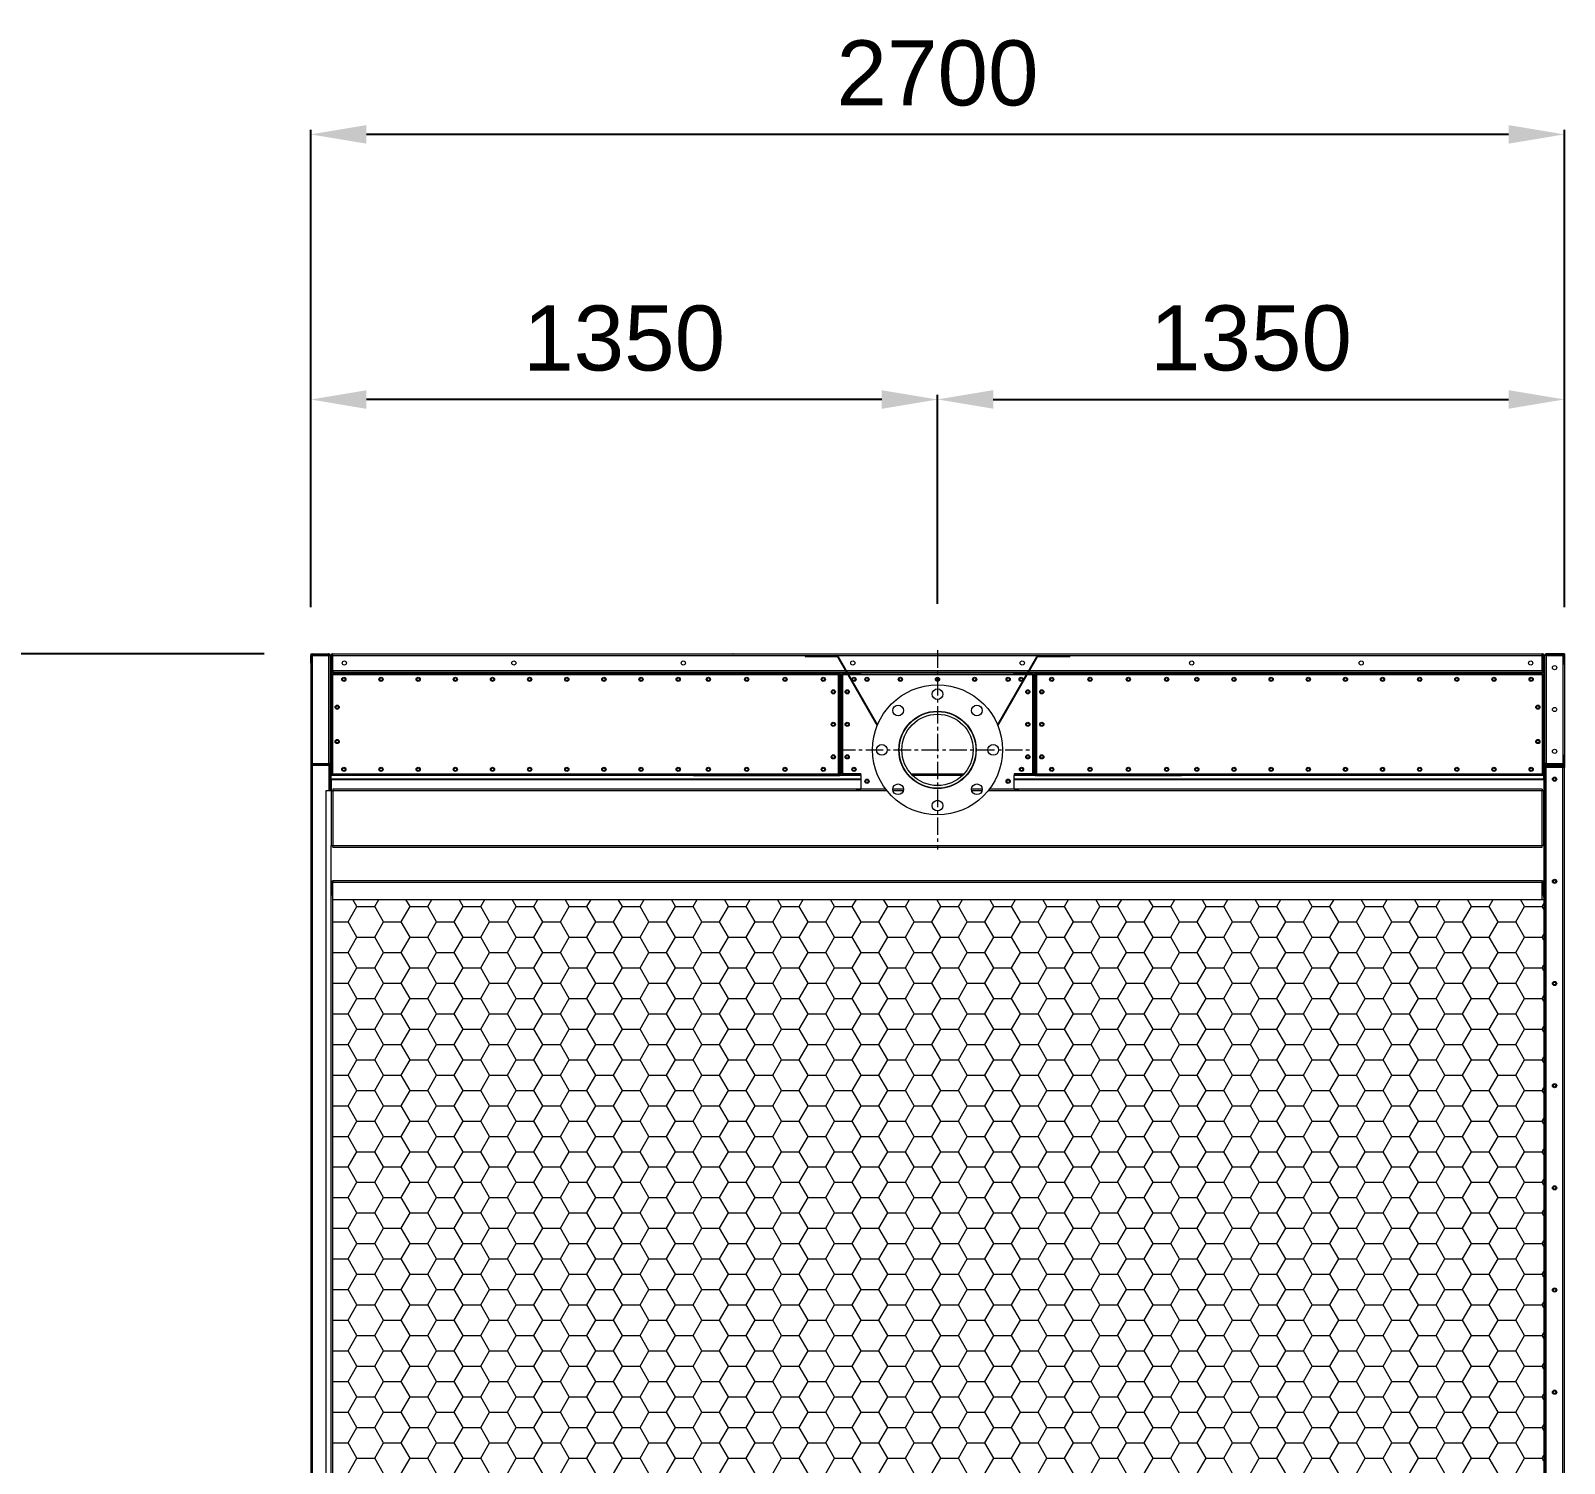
# Model space of a CAD drawing. Header units: millimetres. Extents: x 2142 to 31549, y 1327 to 22122.
# Drawn here: x 4983 to 8286, y 10167 to 13251 of the extents above; entities that cross this region are included whole.
import ezdxf

# ---------------------------------------------------------------- set-up
doc = ezdxf.new("R2010")
doc.units = ezdxf.units.MM
doc.linetypes.add('CENTER', pattern=[2, 1.25, -0.25, 0.25, -0.25])
doc.layers.add('center', color=1, linetype='CENTER')
doc.layers.add('냉각탑_기초', color=23, linetype='Continuous')
doc.styles.get("Standard").update_dxf_attribs({"font": 'arial.ttf'})
doc.dimstyles.new('1.40', dxfattribs={"dimscale": 20, "dimtxt": 1.5, "dimasz": 1, "dimexe": 0.5, "dimexo": 0.5, "dimgap": 0.5, "dimtad": 1, "dimdec": 0, "dimzin": 0, "dimdsep": 46, "dimtxsty": 'Standard', "dimcen": 0, "dimclrd": 2, "dimclre": 2, "dimclrt": 3, "dimadec": 0, "dimazin": 0, "dimtfac": 1, "dimtdec": 0, "dimtmove": 0, "dimatfit": 0, "dimfxl": 1, "dimtolj": 1, "dimtzin": 0, "dimlwd": -1, "dimlwe": -1, "dimarcsym": 0})

# ---------------------------------------------------------------- blocks, each defined once
blk = doc.blocks.new('*D26')
at = {"color": 2, "transparency": 16777216}
for p, q in [((5586.3, 12009.8), (5586.3, 12467.2)), ((6816.3, 12457.2), (5706.3, 12457.2)), ((6936.3, 12017.3), (6936.3, 12467.2))]:
    blk.add_line(p, q, dxfattribs=at)
for points in [[(5706.3, 12477.2), (5706.3, 12437.2), (5586.3, 12457.2)], [(6816.3, 12477.2), (6816.3, 12437.2), (6936.3, 12457.2)]]:
    blk.add_solid(points, dxfattribs=at)
at = {"layer": 'Defpoints', "color": 0, "transparency": 16777216}
for p in [(5586.3, 12457.2), (5586.3, 11909.8), (6936.3, 11917.3)]:
    blk.add_point(p, dxfattribs=at)
at = {"color": 3, "lineweight": 5, "transparency": 16777216, "insert": (6261.3, 12588.7), "char_height": 140, "attachment_point": 5}
blk.add_mtext('\\A1;1350', dxfattribs=at)
blk = doc.blocks.new('*D27')
at = {"color": 2, "transparency": 16777216}
for p, q in [((6936.3, 12017.3), (6936.3, 12467.4)), ((7056.3, 12457.4), (8166.3, 12457.4)), ((8286.3, 12009.8), (8286.3, 12467.4))]:
    blk.add_line(p, q, dxfattribs=at)
for points in [[(7056.3, 12477.4), (7056.3, 12437.4), (6936.3, 12457.4)], [(8166.3, 12477.4), (8166.3, 12437.4), (8286.3, 12457.4)]]:
    blk.add_solid(points, dxfattribs=at)
at = {"layer": 'Defpoints', "color": 0, "transparency": 16777216}
for p in [(8286.3, 12457.4), (6936.3, 11917.3), (8286.3, 11909.8)]:
    blk.add_point(p, dxfattribs=at)
at = {"color": 3, "lineweight": 5, "transparency": 16777216, "insert": (7611.3, 12588.9), "char_height": 140, "attachment_point": 5}
blk.add_mtext('\\A1;1350', dxfattribs=at)
blk = doc.blocks.new('*D28')
at = {"color": 2, "transparency": 16777216}
for p, q in [((5586.3, 12009.8), (5586.3, 13038.1)), ((8166.3, 13028.1), (5706.3, 13028.1)), ((8286.3, 12009.8), (8286.3, 13038.1))]:
    blk.add_line(p, q, dxfattribs=at)
for points in [[(5706.3, 13048.1), (5706.3, 13008.1), (5586.3, 13028.1)], [(8166.3, 13048.1), (8166.3, 13008.1), (8286.3, 13028.1)]]:
    blk.add_solid(points, dxfattribs=at)
at = {"layer": 'Defpoints', "color": 0, "transparency": 16777216}
for p in [(5586.3, 13028.1), (5586.3, 11909.8), (8286.3, 11909.8)]:
    blk.add_point(p, dxfattribs=at)
at = {"color": 3, "lineweight": 5, "transparency": 16777216, "insert": (6936.3, 13159.5), "char_height": 140, "attachment_point": 5}
blk.add_mtext('\\A1;2700', dxfattribs=at)
blk = doc.blocks.new('*D21')
at = {"layer": 'Defpoints', "color": 0, "ltscale": 30, "transparency": 16777216}
for p in [(5586.3, 11909.8), (4900, 8909.8), (5586.3, 8909.8)]:
    blk.add_point(p, dxfattribs=at)
at = {"layer": '냉각탑_기초', "color": 2, "ltscale": 30, "transparency": 16777216}
for p, q in [((5486.3, 11909.8), (4890, 11909.8)), ((4900, 11789.8), (4900, 9029.8)), ((5486.3, 8909.8), (4890, 8909.8))]:
    blk.add_line(p, q, dxfattribs=at)
for points in [[(4880, 11789.8), (4920, 11789.8), (4900, 11909.8)], [(4880, 9029.8), (4920, 9029.8), (4900, 8909.8)]]:
    blk.add_solid(points, dxfattribs=at)
at = {"layer": '냉각탑_기초', "color": 3, "lineweight": 20, "ltscale": 30, "transparency": 16777216, "insert": (4768.5, 10409.8), "char_height": 140, "attachment_point": 5, "rotation": 90}
blk.add_mtext('\\A1;3000', dxfattribs=at)
blk = doc.blocks.new('3')
at = {"lineweight": 20}
h = blk.add_hatch(dxfattribs=at)
h.set_pattern_fill('HONEY', scale=12)
h.set_pattern_definition([(0, (-321955.005, -80131.11), (57.15, 32.9955677), [38.1, -76.2]), (120, (-321955.005, -80131.11), (-57.15, 32.995568), [38.1, -76.2]), (60, (-321955.005, -80131.11), (1e-07, 65.9911357), [-76.2, 38.1])])
h.paths.add_polyline_path([(5633.8, 11380.8), (5633.8, 9472), (8242.3, 9472), (8242.3, 11380.8)])
at = {"color": 7, "lineweight": 20, "ltscale": 0.001944}
for p, q in [((5586.3, 11909.8), (5589.8, 11909.8)), ((5624.8, 11906.3), (5628.3, 11906.3)), ((8247.8, 11906.3), (8244.3, 11906.3)), ((8286.3, 11909.8), (8282.8, 11909.8)), ((5586.3, 11887.8), (5589.8, 11887.8)), ((5633.8, 11867.8), (5630.3, 11867.8)), ((5630.3, 11867.8), (5630.3, 11864.3)), ((5633.8, 11864.3), (5630.3, 11864.3)), ((8242.3, 11867.8), (8238.8, 11867.8)), ((8242.3, 11864.3), (8238.8, 11864.3)), ((8242.3, 11867.8), (8242.3, 11864.3)), ((8282.8, 11887.8), (8286.3, 11887.8)), ((5586.3, 11691.8), (5589.8, 11691.8)), ((5624.8, 11673.3), (5628.3, 11673.3)), ((8247.8, 11673.3), (8244.3, 11673.3)), ((8282.8, 11691.8), (8286.3, 11691.8)), ((5630.3, 11651.3), (5630.3, 11647.8)), ((5633.8, 11647.8), (5630.3, 11647.8)), ((8242.3, 11647.8), (8238.8, 11647.8)), ((8242.3, 11651.3), (8242.3, 11647.8)), ((5630.3, 11614.7), (5633.8, 11614.7)), ((5633.8, 11618.2), (5633.8, 11614.7)), ((8238.8, 11618.2), (8238.8, 11614.7)), ((8242.3, 11614.7), (8238.8, 11614.7)), ((5630.3, 11496.7), (5633.8, 11496.7)), ((5633.8, 11493.2), (5633.8, 11496.7)), ((8242.3, 11496.7), (8238.8, 11496.7)), ((8238.8, 11493.2), (8238.8, 11496.7))]:
    blk.add_line(p, q, dxfattribs=at)
at = {"color": 7, "lineweight": 20, "ltscale": 0.000888889}
for p, q in [((5586.3, 11909.8), (5586.3, 11908.2)), ((8286.3, 11909.8), (8286.3, 11908.2)), ((8245.9, 11664.7), (8244.3, 11664.7)), ((8283.2, 11667.8), (8283.2, 11666.2))]:
    blk.add_line(p, q, dxfattribs=at)
at = {"color": 7, "lineweight": 20, "ltscale": 0.000833333}
for p, q in [((5586.3, 11908.2), (5586.3, 11906.7)), ((5626.3, 11906.3), (5624.8, 11906.3)), ((8246.3, 11906.3), (8247.8, 11906.3)), ((8286.3, 11908.2), (8286.3, 11906.7)), ((5589.8, 11887.8), (5588.3, 11887.8)), ((5633.8, 11864.3), (5632.3, 11864.3)), ((5633.8, 11864.3), (5633.8, 11865.8)), ((6722.3, 11867.8), (6723.8, 11867.8)), ((6731.3, 11864.3), (6729.8, 11864.3)), ((6731.3, 11864.3), (6731.3, 11865.8)), ((6771.3, 11864.3), (6771.3, 11865.8)), ((7101.3, 11864.3), (7101.3, 11865.8)), ((7141.3, 11864.3), (7141.3, 11865.8)), ((7141.3, 11864.3), (7142.8, 11864.3)), ((7150.3, 11867.8), (7148.8, 11867.8)), ((8238.8, 11864.3), (8238.8, 11865.8)), ((8238.8, 11864.3), (8240.3, 11864.3)), ((8284.3, 11887.8), (8282.8, 11887.8)), ((5633.8, 11651.3), (5632.3, 11651.3)), ((5633.8, 11651.3), (5633.8, 11649.8)), ((6722.3, 11647.8), (6723.8, 11647.8)), ((6731.3, 11651.3), (6729.8, 11651.3)), ((6731.3, 11651.3), (6731.3, 11649.8)), ((6771.3, 11651.3), (6771.3, 11649.8)), ((7101.3, 11651.3), (7101.3, 11649.8)), ((7141.3, 11651.3), (7142.8, 11651.3)), ((7141.3, 11651.3), (7141.3, 11649.8)), ((7150.3, 11647.8), (7148.8, 11647.8)), ((8238.8, 11651.3), (8238.8, 11649.8)), ((8238.8, 11651.3), (8240.3, 11651.3))]:
    blk.add_line(p, q, dxfattribs=at)
at = {"color": 7, "lineweight": 20, "ltscale": 0.000311451}
for p, q in [((5586.3, 11908.2), (5586.8, 11908.2)), ((5586.3, 11908.2), (5586.8, 11908.2)), ((8286.3, 11908.2), (8285.7, 11908.2)), ((8286.3, 11908.2), (8285.7, 11908.2))]:
    blk.add_line(p, q, dxfattribs=at)
at = {"color": 7, "lineweight": 20, "ltscale": 0.000194643}
for p, q in [((5586.3, 11906.7), (5586.3, 11906.4)), ((8244.3, 11906.7), (8244.3, 11906.4))]:
    blk.add_line(p, q, dxfattribs=at)
at = {"color": 7, "lineweight": 20, "ltscale": 1.274e-05}
for p, q in [((5586.3, 11906.7), (5586.3, 11906.7)), ((8247.4, 11909.8), (8247.4, 11909.8))]:
    blk.add_line(p, q, dxfattribs=at)
at = {"color": 7, "lineweight": 20, "ltscale": 0.009167}
for p, q in [((5586.3, 11889.8), (5586.3, 11906.3)), ((5588.3, 11889.8), (5588.3, 11906.3)), ((8284.3, 11906.3), (8284.3, 11889.8)), ((8286.3, 11906.3), (8286.3, 11889.8)), ((5586.3, 11689.8), (5586.3, 11673.3)), ((5588.3, 11689.8), (5588.3, 11673.3)), ((8284.3, 11689.8), (8284.3, 11673.3)), ((8286.3, 11689.8), (8286.3, 11673.3))]:
    blk.add_line(p, q, dxfattribs=at)
at = {"color": 7, "lineweight": 20, "ltscale": 0.000580935}
for p, q in [((5588.3, 11906.7), (5589.4, 11906.7)), ((5625.2, 11907.8), (5625.2, 11906.7)), ((5626.2, 11906.7), (5625.2, 11906.7)), ((8246.3, 11906.7), (8247.4, 11906.7)), ((8247.4, 11907.8), (8247.4, 11906.7)), ((8284.2, 11906.7), (8283.2, 11906.7))]:
    blk.add_line(p, q, dxfattribs=at)
at = {"color": 7, "lineweight": 20, "ltscale": 0.010501}
for p, q in [((5589.4, 11906.7), (5589.4, 11887.8)), ((8283.2, 11906.7), (8283.2, 11887.8))]:
    blk.add_line(p, q, dxfattribs=at)
at = {"color": 7, "lineweight": 20, "ltscale": 0.019444}
for p, q in [((5589.8, 11909.8), (5624.8, 11909.8)), ((5624.8, 11907.8), (5589.8, 11907.8)), ((5624.8, 11906.3), (5589.8, 11906.3)), ((5589.8, 11906.3), (5624.8, 11906.3)), ((8282.8, 11909.8), (8247.8, 11909.8)), ((8247.8, 11907.8), (8282.8, 11907.8)), ((8247.8, 11906.3), (8282.8, 11906.3)), ((8282.8, 11906.3), (8247.8, 11906.3)), ((5589.8, 11673.3), (5624.8, 11673.3)), ((5589.8, 11671.8), (5624.8, 11671.8)), ((5589.8, 11669.8), (5624.8, 11669.8)), ((8247.8, 11673.3), (8282.8, 11673.3)), ((8247.8, 11671.8), (8282.8, 11671.8)), ((8282.8, 11669.8), (8247.8, 11669.8))]:
    blk.add_line(p, q, dxfattribs=at)
at = {"color": 7, "lineweight": 20, "ltscale": 0.010278}
for p, q in [((5589.8, 11887.8), (5589.8, 11906.3)), ((8282.8, 11906.3), (8282.8, 11887.8)), ((5589.8, 11673.3), (5589.8, 11691.8)), ((8282.8, 11691.8), (8282.8, 11673.3)), ((8282.8, 11691.8), (8282.8, 11673.3))]:
    blk.add_line(p, q, dxfattribs=at)
at = {"color": 7, "lineweight": 20, "ltscale": 0.000222225}
for p, q in [((5624.8, 11909.8), (5625.2, 11909.8)), ((8238.8, 11909.8), (8239.2, 11909.8))]:
    blk.add_line(p, q, dxfattribs=at)
at = {"color": 7, "lineweight": 20, "ltscale": 0.129444}
for p, q in [((5624.8, 11906.3), (5624.8, 11673.3)), ((5628.3, 11906.3), (5628.3, 11673.3)), ((8244.3, 11673.3), (8244.3, 11906.3)), ((8247.8, 11673.3), (8247.8, 11906.3))]:
    blk.add_line(p, q, dxfattribs=at)
at = {"color": 7, "lineweight": 20, "ltscale": 1.27401e-05}
for p, q in [((5625.2, 11909.8), (5625.2, 11909.8)), ((8286.3, 11906.7), (8286.3, 11906.7))]:
    blk.add_line(p, q, dxfattribs=at)
at = {"color": 7, "lineweight": 20, "ltscale": 0.000223078}
for p, q in [((5625.2, 11906.7), (5625.2, 11906.3)), ((8247.4, 11906.7), (8247.4, 11906.3))]:
    blk.add_line(p, q, dxfattribs=at)
at = {"color": 7, "lineweight": 20, "ltscale": 1.29581e-05}
blk.add_line((5628.3, 11906.7), (5628.3, 11906.7), dxfattribs=at)
at = {"color": 7, "lineweight": 20, "ltscale": 0.000222226}
for p, q in [((5628.3, 11906.7), (5628.3, 11906.3)), ((8242.3, 11906.7), (8242.3, 11906.3)), ((8286.3, 11906.7), (8286.3, 11906.3)), ((8286.3, 11906.3), (8286.3, 11906.7))]:
    blk.add_line(p, q, dxfattribs=at)
at = {"color": 7, "lineweight": 20, "ltscale": 0.000199668}
blk.add_line((5630.3, 11906.4), (5630.3, 11906.7), dxfattribs=at)
at = {"color": 7, "lineweight": 20, "ltscale": 2.65557e-05}
blk.add_line((5630.3, 11906.3), (5630.3, 11906.3), dxfattribs=at)
at = {"color": 7, "lineweight": 20, "ltscale": 0.018278}
for p, q in [((5630.3, 11873.3), (5630.3, 11906.2)), ((5632.3, 11873.3), (5632.3, 11906.2)), ((8240.3, 11906.2), (8240.3, 11873.3)), ((8242.3, 11906.2), (8242.3, 11873.3))]:
    blk.add_line(p, q, dxfattribs=at)
at = {"color": 7, "lineweight": 20, "ltscale": 0.001111}
for p, q in [((5632.3, 11906.2), (5630.3, 11906.2)), ((6651.4, 11905.8), (6651.4, 11903.8)), ((7221.2, 11905.8), (7221.2, 11903.8)), ((8240.3, 11906.2), (8242.3, 11906.2)), ((5586.3, 11889.8), (5586.3, 11887.8)), ((5588.3, 11889.8), (5586.3, 11889.8)), ((5588.3, 11887.8), (5586.3, 11887.8)), ((5628.3, 11865.8), (5630.3, 11865.8)), ((5628.3, 11863.8), (5630.3, 11863.8)), ((5628.3, 11862.3), (5630.3, 11862.3)), ((5632.3, 11873.3), (5630.3, 11873.3)), ((5632.3, 11864.3), (5630.3, 11864.3)), ((5633.8, 11867.8), (5633.8, 11865.8)), ((6725.8, 11867.8), (6723.8, 11867.8)), ((6729.8, 11864.3), (6727.8, 11864.3)), ((6731.3, 11865.8), (6731.3, 11867.8)), ((6771.3, 11865.8), (6771.3, 11867.8)), ((7101.3, 11865.8), (7101.3, 11867.8)), ((7141.3, 11865.8), (7141.3, 11867.8)), ((7144.8, 11864.3), (7142.8, 11864.3)), ((7148.8, 11867.8), (7146.8, 11867.8)), ((8238.8, 11865.8), (8238.8, 11867.8)), ((8242.3, 11873.3), (8240.3, 11873.3)), ((8242.3, 11864.3), (8240.3, 11864.3)), ((8284.3, 11889.8), (8286.3, 11889.8)), ((8284.3, 11887.8), (8286.3, 11887.8)), ((8286.3, 11889.8), (8286.3, 11887.8)), ((6725.8, 11842.8), (6727.8, 11842.8)), ((6727.8, 11840.8), (6725.8, 11840.8)), ((7144.8, 11842.8), (7146.8, 11842.8)), ((7144.8, 11840.8), (7146.8, 11840.8)), ((5630.3, 11815.8), (5628.3, 11815.8)), ((5588.3, 11689.8), (5586.3, 11689.8)), ((6725.8, 11674.8), (6727.8, 11674.8)), ((6727.8, 11672.8), (6725.8, 11672.8)), ((7146.8, 11674.8), (7144.8, 11674.8)), ((7146.8, 11672.8), (7144.8, 11672.8)), ((8284.3, 11689.8), (8286.3, 11689.8)), ((8286.3, 11691.8), (8286.3, 11689.8)), ((5630.3, 11651.3), (5632.3, 11651.3)), ((5633.8, 11649.8), (5633.8, 11647.8)), ((6723.8, 11647.8), (6725.8, 11647.8)), ((6727.8, 11651.3), (6725.8, 11651.3)), ((6727.8, 11651.3), (6729.8, 11651.3)), ((6731.3, 11649.8), (6731.3, 11647.8)), ((6771.3, 11647.8), (6771.3, 11649.8)), ((7101.3, 11649.8), (7101.3, 11647.8)), ((7141.3, 11647.8), (7141.3, 11649.8)), ((7142.8, 11651.3), (7144.8, 11651.3)), ((7146.8, 11651.3), (7144.8, 11651.3)), ((7146.8, 11647.8), (7148.8, 11647.8)), ((8238.8, 11647.8), (8238.8, 11649.8)), ((8240.3, 11651.3), (8242.3, 11651.3)), ((8242.3, 11591.8), (8244.3, 11591.8)), ((5630.3, 11390.8), (5632.3, 11390.8)), ((8240.3, 11390.8), (8242.3, 11390.8))]:
    blk.add_line(p, q, dxfattribs=at)
at = {"color": 7, "lineweight": 20, "ltscale": 1.92596e-05}
blk.add_line((5632.3, 11906.2), (5632.3, 11906.3), dxfattribs=at)
at = {"color": 7, "lineweight": 20, "ltscale": 0.000221699}
blk.add_line((5633.4, 11909.8), (5633.8, 11909.8), dxfattribs=at)
at = {"color": 7, "lineweight": 20, "ltscale": 1.29896e-05}
blk.add_line((5633.4, 11909.8), (5633.4, 11909.8), dxfattribs=at)
at = {"color": 7, "lineweight": 20, "ltscale": 0.000566594}
for p, q in [((5633.4, 11906.7), (5633.4, 11907.7)), ((8239.2, 11906.7), (8239.2, 11907.7))]:
    blk.add_line(p, q, dxfattribs=at)
at = {"color": 7, "lineweight": 20, "ltscale": 0.000222221}
blk.add_line((5633.4, 11906.7), (5633.8, 11906.7), dxfattribs=at)
at = {"color": 7, "lineweight": 20, "ltscale": 0.019344}
for p, q in [((5633.4, 11871.9), (5633.4, 11906.7)), ((8239.2, 11871.9), (8239.2, 11906.7))]:
    blk.add_line(p, q, dxfattribs=at)
at = {"color": 7, "lineweight": 20, "ltscale": 8.94226e-07}
blk.add_line((5633.8, 11909.8), (5633.8, 11909.8), dxfattribs=at)
at = {"color": 7, "lineweight": 20, "ltscale": 5.53419e-05}
blk.add_line((5633.8, 11909.8), (5633.9, 11909.8), dxfattribs=at)
at = {"color": 7, "lineweight": 20, "ltscale": 0.000831595}
for p, q in [((5633.8, 11906.3), (5633.8, 11907.8)), ((8238.8, 11906.3), (8238.8, 11907.8))]:
    blk.add_line(p, q, dxfattribs=at)
at = {"color": 7, "lineweight": 20, "ltscale": 5.57847e-05}
for p, q in [((5633.8, 11906.3), (5633.8, 11906.2)), ((8238.8, 11906.2), (8238.8, 11906.3))]:
    blk.add_line(p, q, dxfattribs=at)
at = {"color": 7, "lineweight": 20, "ltscale": 5.5554e-05}
blk.add_line((5633.8, 11906.3), (5633.9, 11906.3), dxfattribs=at)
at = {"color": 7, "lineweight": 20, "ltscale": 5.55556e-05}
for p, q in [((5633.8, 11906.2), (5633.9, 11906.2)), ((8238.7, 11906.2), (8238.8, 11906.2))]:
    blk.add_line(p, q, dxfattribs=at)
at = {"color": 7, "lineweight": 20, "ltscale": 0.018222}
for p, q in [((5633.8, 11873.4), (5633.8, 11906.2)), ((8238.8, 11873.4), (8238.8, 11906.2))]:
    blk.add_line(p, q, dxfattribs=at)
at = {"color": 7, "lineweight": 20}
for p, q in [((5633.9, 11909.8), (8238.7, 11909.8)), ((5633.9, 11906.2), (8238.7, 11906.2)), ((6737.8, 11873.4), (5633.8, 11873.4)), ((6739.9, 11869.8), (5633.8, 11869.8)), ((8238.8, 11869.8), (7132.7, 11869.8)), ((8238.8, 11873.4), (7134.8, 11873.4)), ((5586.3, 11673.3), (5586.3, 9406.4)), ((5589.4, 11669.9), (5589.4, 9409.8)), ((8244.3, 9414.9), (8244.3, 11664.7)), ((8247.4, 9414.9), (8247.4, 11664.7)), ((8283.2, 9414.9), (8283.2, 11664.7)), ((8286.3, 9414.9), (8286.3, 11664.7)), ((5630.3, 11640.7), (6771.3, 11640.7)), ((5630.3, 11639.4), (6771.3, 11639.4)), ((7101.3, 11640.7), (8242.3, 11640.7)), ((7101.3, 11639.4), (8242.3, 11639.4)), ((5619.2, 11614.7), (5619.2, 9409.8)), ((6824.7, 11618.2), (5633.8, 11618.2)), ((6827.5, 11614.7), (5633.8, 11614.7)), ((8238.8, 11614.7), (7045.1, 11614.7)), ((8238.8, 11618.2), (7047.8, 11618.2)), ((8242.3, 11586.8), (8242.3, 9460.8)), ((5633.8, 11496.7), (8238.8, 11496.7)), ((5633.8, 11493.2), (8238.8, 11493.2)), ((8238.8, 11420.8), (5633.8, 11420.8)), ((8238.8, 11417.6), (5633.8, 11417.6)), ((5630.3, 9460.8), (5630.3, 11390.8)), ((5633.8, 11381), (8238.8, 11381)), ((5633.8, 11380.8), (8238.8, 11380.8))]:
    blk.add_line(p, q, dxfattribs=at)
at = {"color": 7, "lineweight": 20, "ltscale": 0.002}
for p, q in [((5633.9, 11906.2), (5633.9, 11909.8)), ((8238.7, 11906.2), (8238.7, 11909.8)), ((5633.8, 11873.4), (5633.8, 11869.8)), ((8238.8, 11873.4), (8238.8, 11869.8))]:
    blk.add_line(p, q, dxfattribs=at)
at = {"color": 7, "lineweight": 20, "ltscale": 0.037766}
for p, q in [((6651.4, 11905.8), (6719.4, 11905.8)), ((6651.4, 11903.8), (6719.4, 11903.8)), ((7153.2, 11905.8), (7221.2, 11905.8)), ((7153.2, 11903.8), (7221.2, 11903.8))]:
    blk.add_line(p, q, dxfattribs=at)
at = {"color": 7, "lineweight": 20, "ltscale": 0.095125}
for p, q in [((6720.7, 11903.1), (6806.3, 11754.8)), ((7066.3, 11754.8), (7151.9, 11903.1))]:
    blk.add_line(p, q, dxfattribs=at)
at = {"color": 7, "lineweight": 20, "ltscale": 0.094266}
blk.add_line((6722.4, 11904.1), (6807.2, 11757.1), dxfattribs=at)
at = {"color": 7, "lineweight": 20, "ltscale": 0.094267}
blk.add_line((7065.3, 11757.1), (7150.2, 11904.1), dxfattribs=at)
at = {"color": 7, "lineweight": 20, "ltscale": 5.5559e-05}
blk.add_line((8238.7, 11909.8), (8238.8, 11909.8), dxfattribs=at)
at = {"color": 7, "lineweight": 20, "ltscale": 5.55571e-05}
blk.add_line((8238.7, 11906.3), (8238.8, 11906.3), dxfattribs=at)
at = {"color": 7, "lineweight": 20, "ltscale": 8.97098e-07}
blk.add_line((8238.8, 11909.8), (8238.8, 11909.8), dxfattribs=at)
at = {"color": 7, "lineweight": 20, "ltscale": 0.000222222}
for p, q in [((8238.8, 11906.7), (8239.2, 11906.7)), ((8239.2, 11869.8), (8239.2, 11869.4))]:
    blk.add_line(p, q, dxfattribs=at)
at = {"color": 7, "lineweight": 20, "ltscale": 1.24538e-05}
blk.add_line((8239.2, 11909.8), (8239.2, 11909.8), dxfattribs=at)
at = {"color": 7, "lineweight": 20, "ltscale": 5.55592e-05}
blk.add_line((8242.3, 11906.2), (8242.3, 11906.3), dxfattribs=at)
at = {"color": 7, "lineweight": 20, "ltscale": 1.29907e-05}
blk.add_line((8244.3, 11906.7), (8244.3, 11906.7), dxfattribs=at)
at = {"color": 7, "lineweight": 20, "ltscale": 0.000221428}
blk.add_line((8247.8, 11909.8), (8247.4, 11909.8), dxfattribs=at)
at = {"color": 7, "lineweight": 20, "ltscale": 0.108889}
for p, q in [((5586.3, 11887.8), (5586.3, 11691.8)), ((5589.8, 11887.8), (5589.8, 11691.8)), ((8282.8, 11887.8), (8282.8, 11691.8)), ((8286.3, 11887.8), (8286.3, 11691.8)), ((8286.3, 11887.8), (8286.3, 11691.8))]:
    blk.add_line(p, q, dxfattribs=at)
at = {"color": 7, "lineweight": 20, "ltscale": 0.001311}
blk.add_line((5630.3, 11870.9), (5630.3, 11873.3), dxfattribs=at)
at = {"color": 7, "lineweight": 20, "ltscale": 0.00052914}
for p, q in [((5631.2, 11870.9), (5630.3, 11870.9)), ((8242.3, 11870.9), (8241.3, 11870.9))]:
    blk.add_line(p, q, dxfattribs=at)
at = {"color": 7, "lineweight": 20, "ltscale": 0.000589172}
blk.add_line((5630.3, 11870.9), (5630.3, 11869.8), dxfattribs=at)
at = {"color": 7, "lineweight": 20, "ltscale": 0.000112069}
for p, q in [((5630.5, 11869.8), (5630.3, 11869.8)), ((8242.3, 11869.8), (8242.1, 11869.8))]:
    blk.add_line(p, q, dxfattribs=at)
at = {"color": 7, "lineweight": 20, "ltscale": 0.000391564}
blk.add_line((5630.3, 11867.8), (5630.3, 11868.5), dxfattribs=at)
at = {"color": 7, "lineweight": 20, "ltscale": 0.118333}
for p, q in [((5630.3, 11651.3), (5630.3, 11864.3)), ((5632.3, 11651.3), (5632.3, 11864.3)), ((5633.8, 11651.3), (5633.8, 11864.3)), ((6727.8, 11651.3), (6727.8, 11864.3)), ((6729.8, 11651.3), (6729.8, 11864.3)), ((6731.3, 11864.3), (6731.3, 11651.3)), ((7141.3, 11651.3), (7141.3, 11864.3)), ((7142.8, 11864.3), (7142.8, 11651.3)), ((7144.8, 11864.3), (7144.8, 11651.3)), ((8238.8, 11864.3), (8238.8, 11651.3)), ((8240.3, 11864.3), (8240.3, 11651.3)), ((8242.3, 11864.3), (8242.3, 11651.3))]:
    blk.add_line(p, q, dxfattribs=at)
at = {"color": 7, "lineweight": 20, "ltscale": 0.000775013}
for p, q in [((5630.6, 11867.9), (5631.9, 11868.1)), ((8242, 11867.9), (8240.6, 11868.1))]:
    blk.add_line(p, q, dxfattribs=at)
at = {"color": 7, "lineweight": 20, "ltscale": 4.27286e-05}
blk.add_line((5631.9, 11868.1), (5631.9, 11868.2), dxfattribs=at)
at = {"color": 7, "lineweight": 20, "ltscale": 0.000610849}
blk.add_line((5632.3, 11876.8), (5633.4, 11876.8), dxfattribs=at)
at = {"color": 7, "lineweight": 20, "ltscale": 0.000566045}
blk.add_line((5633.4, 11872.9), (5632.4, 11872.9), dxfattribs=at)
at = {"color": 7, "lineweight": 20, "ltscale": 0.000546891}
for p, q in [((5633.3, 11869.8), (5632.4, 11869.8)), ((8240.2, 11869.8), (8239.2, 11869.8))]:
    blk.add_line(p, q, dxfattribs=at)
at = {"color": 7, "lineweight": 20, "ltscale": 0.001124}
for p, q in [((5633.4, 11867.8), (5633.4, 11869.9)), ((8239.2, 11867.8), (8239.2, 11869.9))]:
    blk.add_line(p, q, dxfattribs=at)
at = {"color": 7, "lineweight": 20, "ltscale": 0.426667}
for p, q in [((5633.8, 11867.8), (6722.3, 11867.8)), ((5633.8, 11865.8), (6722.3, 11865.8)), ((6722.3, 11864.3), (5633.8, 11864.3)), ((7150.3, 11867.8), (8238.8, 11867.8)), ((7150.3, 11865.8), (8238.8, 11865.8)), ((8238.8, 11864.3), (7150.3, 11864.3)), ((5633.8, 11651.3), (6722.3, 11651.3)), ((6722.3, 11649.8), (5633.8, 11649.8)), ((6722.3, 11647.8), (5633.8, 11647.8)), ((7150.3, 11651.3), (8238.8, 11651.3)), ((8238.8, 11649.8), (7150.3, 11649.8)), ((8238.8, 11647.8), (7150.3, 11647.8))]:
    blk.add_line(p, q, dxfattribs=at)
at = {"color": 7, "lineweight": 20, "ltscale": 0.173056}
for p, q in [((6722.3, 11867.8), (6410.8, 11867.8)), ((7461.8, 11867.8), (7150.3, 11867.8)), ((6410.8, 11647.8), (6722.3, 11647.8)), ((7150.3, 11647.8), (7461.8, 11647.8))]:
    blk.add_line(p, q, dxfattribs=at)
at = {"color": 7, "lineweight": 20, "ltscale": 0.122222}
for p, q in [((6722.3, 11867.8), (6722.3, 11647.8)), ((6723.8, 11867.8), (6723.8, 11647.8)), ((6725.8, 11867.8), (6725.8, 11647.8)), ((7146.8, 11647.8), (7146.8, 11867.8)), ((7148.8, 11647.8), (7148.8, 11867.8)), ((7150.3, 11647.8), (7150.3, 11867.8))]:
    blk.add_line(p, q, dxfattribs=at)
at = {"color": 7, "lineweight": 20, "ltscale": 0.003056}
for p, q in [((6731.3, 11867.8), (6725.8, 11867.8)), ((6731.3, 11864.3), (6725.8, 11864.3)), ((7146.8, 11867.8), (7141.3, 11867.8)), ((7146.8, 11864.3), (7141.3, 11864.3)), ((6731.3, 11647.8), (6725.8, 11647.8)), ((7146.8, 11647.8), (7141.3, 11647.8))]:
    blk.add_line(p, q, dxfattribs=at)
at = {"color": 7, "lineweight": 20, "ltscale": 0.005411}
for p, q in [((6731.3, 11867.8), (6741, 11867.8)), ((7131.5, 11867.8), (7141.3, 11867.8))]:
    blk.add_line(p, q, dxfattribs=at)
at = {"color": 7, "lineweight": 20, "ltscale": 0.006052}
blk.add_line((6731.3, 11865.8), (6742.2, 11865.8), dxfattribs=at)
at = {"color": 7, "lineweight": 20, "ltscale": 0.006533}
blk.add_line((6743, 11864.3), (6731.3, 11864.3), dxfattribs=at)
at = {"color": 7, "lineweight": 20, "ltscale": 0.217982}
blk.add_line((7132.5, 11873.4), (6740.1, 11873.4), dxfattribs=at)
at = {"color": 7, "lineweight": 20, "ltscale": 0.215672}
blk.add_line((7130.4, 11869.8), (6742.2, 11869.8), dxfattribs=at)
at = {"color": 7, "lineweight": 20, "ltscale": 0.015528}
for p, q in [((6743.3, 11867.8), (6771.3, 11867.8)), ((7101.3, 11867.8), (7129.2, 11867.8))]:
    blk.add_line(p, q, dxfattribs=at)
at = {"color": 7, "lineweight": 20, "ltscale": 0.014887}
blk.add_line((6744.5, 11865.8), (6771.3, 11865.8), dxfattribs=at)
at = {"color": 7, "lineweight": 20, "ltscale": 0.014406}
blk.add_line((6771.3, 11864.3), (6745.3, 11864.3), dxfattribs=at)
at = {"color": 7, "lineweight": 20, "ltscale": 0.183333}
for p, q in [((7101.3, 11867.8), (6771.3, 11867.8)), ((7101.3, 11864.3), (6771.3, 11864.3))]:
    blk.add_line(p, q, dxfattribs=at)
at = {"color": 7, "lineweight": 20, "ltscale": 0.014886}
blk.add_line((7101.3, 11865.8), (7128.1, 11865.8), dxfattribs=at)
at = {"color": 7, "lineweight": 20, "ltscale": 0.014405}
blk.add_line((7127.2, 11864.3), (7101.3, 11864.3), dxfattribs=at)
at = {"color": 7, "lineweight": 20, "ltscale": 0.006534}
blk.add_line((7141.3, 11864.3), (7129.5, 11864.3), dxfattribs=at)
at = {"color": 7, "lineweight": 20, "ltscale": 0.006053}
blk.add_line((7130.4, 11865.8), (7141.3, 11865.8), dxfattribs=at)
at = {"color": 7, "lineweight": 20, "ltscale": 0.000611505}
blk.add_line((8240.3, 11876.8), (8239.2, 11876.8), dxfattribs=at)
at = {"color": 7, "lineweight": 20, "ltscale": 0.000567142}
blk.add_line((8240.2, 11872.9), (8239.2, 11872.9), dxfattribs=at)
at = {"color": 7, "lineweight": 20, "ltscale": 1.34852e-06}
blk.add_line((8239.2, 11867.8), (8239.2, 11867.8), dxfattribs=at)
at = {"color": 7, "lineweight": 20, "ltscale": 4.29761e-05}
blk.add_line((8240.7, 11868.1), (8240.7, 11868.2), dxfattribs=at)
at = {"color": 7, "lineweight": 20, "ltscale": 0.001333}
blk.add_line((8242.3, 11873.3), (8242.3, 11870.9), dxfattribs=at)
at = {"color": 7, "lineweight": 20, "ltscale": 0.000765407}
blk.add_line((8242.3, 11871.2), (8242.3, 11869.8), dxfattribs=at)
at = {"color": 7, "lineweight": 20, "ltscale": 0.000392287}
blk.add_line((8242.3, 11867.8), (8242.3, 11868.5), dxfattribs=at)
at = {"color": 7, "lineweight": 20, "ltscale": 0.00111}
blk.add_line((5586.3, 11691.8), (5586.3, 11689.8), dxfattribs=at)
at = {"color": 7, "lineweight": 20, "ltscale": 0.011081}
for p, q in [((5589.4, 11691.8), (5589.4, 11671.9)), ((8283.2, 11691.8), (8283.2, 11671.9))]:
    blk.add_line(p, q, dxfattribs=at)
at = {"color": 7, "lineweight": 20, "ltscale": 0.000803158}
for p, q in [((5625.2, 11673.3), (5625.2, 11671.9)), ((8247.4, 11673.3), (8247.4, 11671.9))]:
    blk.add_line(p, q, dxfattribs=at)
at = {"color": 7, "lineweight": 20, "ltscale": 0.030658}
blk.add_line((5625.2, 11669.9), (5625.2, 11614.7), dxfattribs=at)
at = {"color": 7, "lineweight": 20, "ltscale": 0.032589}
blk.add_line((5628.3, 11673.3), (5628.3, 11614.7), dxfattribs=at)
at = {"color": 7, "lineweight": 20, "ltscale": 0.004724}
blk.add_line((8244.3, 11673.3), (8244.3, 11664.8), dxfattribs=at)
at = {"color": 7, "lineweight": 20, "ltscale": 0.001722}
for p, q in [((8247.4, 11664.7), (8244.3, 11664.7)), ((8286.3, 11664.7), (8283.2, 11664.7))]:
    blk.add_line(p, q, dxfattribs=at)
at = {"color": 7, "lineweight": 20, "ltscale": 0.001125}
for p, q in [((8247.4, 11669.9), (8247.4, 11667.8)), ((8283.2, 11669.9), (8283.2, 11667.8))]:
    blk.add_line(p, q, dxfattribs=at)
at = {"color": 7, "lineweight": 20, "ltscale": 0.019889}
for p, q in [((8247.4, 11667.8), (8283.2, 11667.8)), ((8247.4, 11666.2), (8283.2, 11666.2)), ((8283.2, 11664.7), (8247.4, 11664.7))]:
    blk.add_line(p, q, dxfattribs=at)
at = {"color": 7, "lineweight": 20, "ltscale": 0.000833335}
blk.add_line((8247.4, 11666.2), (8247.4, 11664.7), dxfattribs=at)
at = {"color": 7, "lineweight": 20, "ltscale": 0.000834189}
blk.add_line((8283.2, 11666.2), (8283.2, 11664.7), dxfattribs=at)
at = {"color": 7, "lineweight": 20, "ltscale": 0.004778}
blk.add_line((8286.3, 11673.3), (8286.3, 11664.7), dxfattribs=at)
at = {"color": 7, "lineweight": 20, "ltscale": 0.003966}
for p, q in [((5630.3, 11640.7), (5630.3, 11647.8)), ((8242.3, 11640.7), (8242.3, 11647.8))]:
    blk.add_line(p, q, dxfattribs=at)
at = {"color": 7, "lineweight": 20, "ltscale": 0.000719648}
for p, q in [((5630.3, 11639.4), (5630.3, 11640.7)), ((8242.3, 11639.4), (8242.3, 11640.7))]:
    blk.add_line(p, q, dxfattribs=at)
at = {"color": 7, "lineweight": 20, "ltscale": 0.013703}
for p, q in [((5630.3, 11639.4), (5630.3, 11614.7)), ((8242.3, 11639.4), (8242.3, 11614.7))]:
    blk.add_line(p, q, dxfattribs=at)
at = {"color": 7, "lineweight": 20, "ltscale": 0.022222}
for p, q in [((6771.3, 11651.3), (6731.3, 11651.3)), ((6771.3, 11649.8), (6731.3, 11649.8)), ((6771.3, 11647.8), (6731.3, 11647.8)), ((7141.3, 11651.3), (7101.3, 11651.3)), ((7141.3, 11649.8), (7101.3, 11649.8)), ((7141.3, 11647.8), (7101.3, 11647.8))]:
    blk.add_line(p, q, dxfattribs=at)
at = {"color": 7, "lineweight": 20, "ltscale": 0.000833334}
blk.add_line((6771.3, 11651.3), (6771.3, 11649.8), dxfattribs=at)
at = {"color": 7, "lineweight": 20, "ltscale": 0.016445}
for p, q in [((6771.3, 11647.8), (6771.3, 11618.2)), ((7101.3, 11618.2), (7101.3, 11647.8))]:
    blk.add_line(p, q, dxfattribs=at)
at = {"color": 7, "lineweight": 20, "ltscale": 0.031059}
for p, q in [((6879.4, 11651.3), (6935.3, 11651.3)), ((6937.3, 11651.3), (6993.2, 11651.3))]:
    blk.add_line(p, q, dxfattribs=at)
at = {"color": 7, "lineweight": 20, "ltscale": 0.029184}
for p, q in [((6935.3, 11647.8), (6882.7, 11647.8)), ((6989.8, 11647.8), (6937.3, 11647.8))]:
    blk.add_line(p, q, dxfattribs=at)
at = {"color": 7, "lineweight": 20, "ltscale": 0.00615}
blk.add_line((5630.3, 11614.7), (5619.2, 11614.7), dxfattribs=at)
at = {"color": 7, "lineweight": 20, "ltscale": 0.065556}
for p, q in [((5630.3, 11614.7), (5630.3, 11496.7)), ((5633.8, 11614.7), (5633.8, 11496.7)), ((8238.8, 11496.7), (8238.8, 11614.7)), ((8242.3, 11496.7), (8242.3, 11614.7))]:
    blk.add_line(p, q, dxfattribs=at)
at = {"color": 7, "lineweight": 20, "ltscale": 0.005556}
for p, q in [((6761.3, 11618.6), (6771.3, 11618.6)), ((7101.3, 11618.6), (7111.3, 11618.6))]:
    blk.add_line(p, q, dxfattribs=at)
at = {"color": 7, "lineweight": 20, "ltscale": 0.000204773}
for p, q in [((6761.3, 11618.6), (6761.3, 11618.2)), ((7111.3, 11618.2), (7111.3, 11618.6))]:
    blk.add_line(p, q, dxfattribs=at)
at = {"color": 7, "lineweight": 20, "ltscale": 0.012775}
for p, q in [((6862.9, 11618.2), (6839.9, 11618.2)), ((7032.6, 11618.2), (7009.6, 11618.2))]:
    blk.add_line(p, q, dxfattribs=at)
at = {"color": 7, "lineweight": 20, "ltscale": 0.012258}
for p, q in [((6862.5, 11614.7), (6840.4, 11614.7)), ((7032.2, 11614.7), (7010.1, 11614.7))]:
    blk.add_line(p, q, dxfattribs=at)
at = {"color": 7, "lineweight": 20, "ltscale": 0.044107}
blk.add_line((5630.3, 11417.3), (5630.3, 11496.7), dxfattribs=at)
at = {"color": 7, "lineweight": 20, "ltscale": 0.041626}
blk.add_line((8242.3, 11496.7), (8242.3, 11421.8), dxfattribs=at)
at = {"color": 7, "lineweight": 20, "ltscale": 0.014722}
for p, q in [((5630.3, 11390.8), (5630.3, 11417.3)), ((5632.3, 11390.8), (5632.3, 11417.3)), ((8240.3, 11417.3), (8240.3, 11390.8)), ((8242.3, 11417.3), (8242.3, 11390.8))]:
    blk.add_line(p, q, dxfattribs=at)
at = {"color": 7, "lineweight": 20, "ltscale": 0.001775}
for p, q in [((5633.8, 11420.8), (5633.8, 11417.6)), ((8238.8, 11420.8), (8238.8, 11417.6))]:
    blk.add_line(p, q, dxfattribs=at)
at = {"color": 7, "lineweight": 20, "ltscale": 0.02035}
for p, q in [((5633.8, 11381), (5633.8, 11417.6)), ((8238.8, 11381), (8238.8, 11417.6))]:
    blk.add_line(p, q, dxfattribs=at)
at = {"color": 7, "lineweight": 20, "ltscale": 0.000210686}
blk.add_line((8242.3, 11421.8), (8242.3, 11421.4), dxfattribs=at)
at = {"color": 7, "lineweight": 20, "ltscale": 0.001452}
blk.add_line((8242.3, 11418.8), (8242.3, 11421.4), dxfattribs=at)
at = {"color": 7, "lineweight": 20, "ltscale": 0.000822771}
blk.add_line((8242.3, 11417.3), (8242.3, 11418.8), dxfattribs=at)
at = {"color": 7, "lineweight": 20, "ltscale": 9.68397e-05}
for p, q in [((5633.8, 11380.8), (5633.8, 11381)), ((8238.8, 11380.8), (8238.8, 11381))]:
    blk.add_line(p, q, dxfattribs=at)
at = {"color": 7, "lineweight": 20, "ltscale": 0.003386}
blk.add_line((8242.3, 11384.7), (8242.3, 11390.8), dxfattribs=at)
at = {"color": 7, "lineweight": 20, "ltscale": 0.000130033}
blk.add_line((8242.3, 11384.7), (8242.3, 11384.5), dxfattribs=at)
at = {"color": 0, "lineweight": 20}
blk.add_lwpolyline([(5633.8, 11380.8), (8242.3, 11380.8), (8242.3, 9472), (5633.8, 9472)], close=True, dxfattribs=at)
at = {"color": 7, "lineweight": 20}
for centre, radius in [((5658.8, 11889.8), 4.5), ((6023.8, 11889.8), 4.5), ((6388.8, 11889.8), 4.5), ((6753.8, 11889.8), 4.5), ((7118.8, 11889.8), 4.5), ((7483.8, 11889.8), 4.5), ((7848.8, 11889.8), 4.5), ((8213.8, 11889.8), 4.5), ((5657.8, 11854.8), 4.5), ((5737.8, 11854.8), 4.5), ((5817.8, 11854.8), 4.5), ((5897.8, 11854.8), 4.5), ((5977.8, 11854.8), 4.5), ((6057.8, 11854.8), 4.5), ((6137.8, 11854.8), 4.5), ((6217.8, 11854.8), 4.5), ((6297.8, 11854.8), 4.5), ((6377.8, 11854.8), 4.5), ((6442.8, 11854.8), 4.5), ((6525.3, 11854.8), 4.5), ((6607.8, 11854.8), 4.5), ((6690.3, 11854.8), 4.5), ((6756.3, 11854.8), 4.5), ((6784.3, 11854.8), 4.5), ((6856.3, 11854.8), 4.5), ((6936.3, 11854.8), 4.5), ((7016.3, 11854.8), 4.5), ((7088.3, 11854.8), 4.5), ((7116.3, 11854.8), 4.5), ((7182.3, 11854.8), 4.5), ((7264.8, 11854.8), 4.5), ((7347.3, 11854.8), 4.5), ((7429.8, 11854.8), 4.5), ((7494.8, 11854.8), 4.5), ((7574.8, 11854.8), 4.5), ((7654.8, 11854.8), 4.5), ((7734.8, 11854.8), 4.5), ((7814.8, 11854.8), 4.5), ((7894.8, 11854.8), 4.5), ((7974.8, 11854.8), 4.5), ((8054.8, 11854.8), 4.5), ((8134.8, 11854.8), 4.5), ((8214.8, 11854.8), 4.5), ((8265.3, 11879.8), 4.5), ((5657.8, 11854.8), 3), ((5737.8, 11854.8), 3), ((5817.8, 11854.8), 3), ((5897.8, 11854.8), 3), ((5977.8, 11854.8), 3), ((6057.8, 11854.8), 3), ((6137.8, 11854.8), 3), ((6217.8, 11854.8), 3), ((6297.8, 11854.8), 3), ((6377.8, 11854.8), 3), ((6442.8, 11854.8), 3), ((6525.3, 11854.8), 3), ((6607.8, 11854.8), 3), ((6690.3, 11854.8), 3), ((6711.8, 11827.8), 4.5), ((6711.8, 11827.8), 3), ((6741.8, 11827.8), 4.5), ((6741.8, 11827.8), 3), ((6756.3, 11854.8), 3), ((6784.3, 11854.8), 3), ((6936.3, 11702.8), 140), ((6856.3, 11854.8), 3), ((6936.3, 11822.8), 11.5), ((6936.3, 11854.8), 3), ((7016.3, 11854.8), 3), ((7088.3, 11854.8), 3), ((7116.3, 11854.8), 3), ((7130.8, 11827.8), 4.5), ((7130.8, 11827.8), 3), ((7160.8, 11827.8), 4.5), ((7160.8, 11827.8), 3), ((7182.3, 11854.8), 3), ((7264.8, 11854.8), 3), ((7347.3, 11854.8), 3), ((7429.8, 11854.8), 3), ((7494.8, 11854.8), 3), ((7574.8, 11854.8), 3), ((7654.8, 11854.8), 3), ((7734.8, 11854.8), 3), ((7814.8, 11854.8), 3), ((7894.8, 11854.8), 3), ((7974.8, 11854.8), 3), ((8054.8, 11854.8), 3), ((8134.8, 11854.8), 3), ((8214.8, 11854.8), 3), ((5643.3, 11794.8), 4.5), ((5643.3, 11794.8), 3), ((6851.4, 11787.7), 11.5), ((7021.1, 11787.7), 11.5), ((8229.3, 11794.8), 4.5), ((8229.3, 11794.8), 3), ((8265.3, 11789.8), 4.5), ((6711.8, 11757.8), 4.5), ((6711.8, 11757.8), 3), ((6741.8, 11757.8), 4.5), ((6741.8, 11757.8), 3), ((6936.3, 11702.8), 83.3), ((6936.3, 11702.8), 82.6), ((6936.3, 11702.8), 76.8), ((7130.8, 11757.8), 4.5), ((7130.8, 11757.8), 3), ((7160.8, 11757.8), 4.5), ((7160.8, 11757.8), 3), ((5643.3, 11720.8), 4.5), ((5643.3, 11720.8), 3), ((6816.3, 11702.8), 11.5), ((7056.3, 11702.8), 11.5), ((8229.3, 11720.8), 4.5), ((8229.3, 11720.8), 3), ((8265.3, 11699.8), 4.5), ((5657.8, 11660.8), 4.5), ((5657.8, 11660.8), 3), ((5737.8, 11660.8), 4.5), ((5737.8, 11660.8), 3), ((5817.8, 11660.8), 4.5), ((5817.8, 11660.8), 3), ((5897.8, 11660.8), 4.5), ((5897.8, 11660.8), 3), ((5977.8, 11660.8), 4.5), ((5977.8, 11660.8), 3), ((6057.8, 11660.8), 4.5), ((6057.8, 11660.8), 3), ((6137.8, 11660.8), 4.5), ((6137.8, 11660.8), 3), ((6217.8, 11660.8), 4.5), ((6217.8, 11660.8), 3), ((6297.8, 11660.8), 4.5), ((6297.8, 11660.8), 3), ((6377.8, 11660.8), 4.5), ((6377.8, 11660.8), 3), ((6442.8, 11660.8), 4.5), ((6442.8, 11660.8), 3), ((6525.3, 11660.8), 4.5), ((6525.3, 11660.8), 3), ((6607.8, 11660.8), 4.5), ((6607.8, 11660.8), 3), ((6690.3, 11660.8), 4.5), ((6690.3, 11660.8), 3), ((6711.8, 11687.8), 4.5), ((6711.8, 11687.8), 3), ((6741.8, 11687.8), 4.5), ((6741.8, 11687.8), 3), ((6756.3, 11660.8), 4.5), ((6756.3, 11660.8), 3), ((7117.3, 11660.8), 4.5), ((7117.3, 11660.8), 3), ((7130.8, 11687.8), 4.5), ((7130.8, 11687.8), 3), ((7160.8, 11687.8), 4.5), ((7160.8, 11687.8), 3), ((7182.3, 11660.8), 4.5), ((7182.3, 11660.8), 3), ((7264.8, 11660.8), 4.5), ((7264.8, 11660.8), 3), ((7347.3, 11660.8), 4.5), ((7347.3, 11660.8), 3), ((7429.8, 11660.8), 4.5), ((7429.8, 11660.8), 3), ((7494.8, 11660.8), 4.5), ((7494.8, 11660.8), 3), ((7574.8, 11660.8), 4.5), ((7574.8, 11660.8), 3), ((7654.8, 11660.8), 4.5), ((7654.8, 11660.8), 3), ((7734.8, 11660.8), 4.5), ((7734.8, 11660.8), 3), ((7814.8, 11660.8), 4.5), ((7814.8, 11660.8), 3), ((7894.8, 11660.8), 4.5), ((7894.8, 11660.8), 3), ((7974.8, 11660.8), 4.5), ((7974.8, 11660.8), 3), ((8054.8, 11660.8), 4.5), ((8054.8, 11660.8), 3), ((8134.8, 11660.8), 4.5), ((8134.8, 11660.8), 3), ((8214.8, 11660.8), 4.5), ((8214.8, 11660.8), 3), ((6784.3, 11635.3), 4.5), ((6784.3, 11635.3), 3), ((6851.4, 11618), 11.5), ((7021.1, 11618), 11.5), ((7088.3, 11635.3), 4.5), ((7088.3, 11635.3), 3), ((8265.3, 11639.8), 4.5), ((8265.3, 11639.8), 3), ((6936.3, 11582.8), 11.5), ((8265.3, 11419.8), 4.5), ((8265.3, 11419.8), 3), ((8265.3, 11199.8), 4.5), ((8265.3, 11199.8), 3), ((8265.3, 10979.8), 4.5), ((8265.3, 10979.8), 3), ((8265.3, 10759.8), 4.5), ((8265.3, 10759.8), 3), ((8265.3, 10539.8), 4.5), ((8265.3, 10539.8), 3), ((8265.3, 10319.8), 4.5), ((8265.3, 10319.8), 3)]:
    blk.add_circle(centre, radius, dxfattribs=at)
for centre, radius, start, end in [((5589.8, 11906.3), 3.5, 90, 180), ((5589.8, 11906.3), 1.5, 90, 180), ((5624.8, 11906.3), 3.5, 0, 90), ((5624.8, 11906.3), 1.5, 0, 90), ((5625.2, 11906.7), 3.1, 0, 90), ((5633.4, 11906.7), 3.1, 90, 180), ((5633.8, 11906.3), 3.5, 90, 180), ((5633.9, 11906.2), 3.6, 90, 180), ((5633.9, 11906.2), 1.6, 90, 180), ((6495.8, 11906.3), 3.5, 89.1189, 90), ((6504.8, 11906.3), 3.5, 90, 90.8811), ((6719.4, 11902.3), 3.5, 30, 90), ((6719.4, 11902.3), 1.5, 30, 90), ((7153.2, 11902.3), 3.5, 90, 150), ((7153.2, 11902.3), 1.5, 90, 150), ((7367.8, 11906.3), 3.5, 89.1189, 90), ((7376.8, 11906.3), 3.5, 90, 90.8811), ((8238.7, 11906.2), 3.6, 0, 90), ((8238.7, 11906.2), 1.6, 0, 90), ((8238.8, 11906.3), 3.5, 360, 90), ((8239.2, 11906.7), 3.1, 360, 90), ((8247.4, 11906.7), 3.1, 90, 180), ((8247.8, 11906.3), 3.5, 90, 180), ((8247.8, 11906.3), 1.5, 90, 180), ((8282.8, 11906.3), 3.5, 0, 90), ((8282.8, 11906.3), 1.5, 0, 90), ((5633.8, 11873.3), 3.5, 180, 270), ((5633.9, 11873.4), 3.6, 181.592, 268.4082), ((5633.4, 11870.9), 3.1, 180, 270), ((5630.2, 11869.5), 1.69, 273.0839, 282.6993), ((5633, 11867.8), 1.13, 163.4312, 179.9613), ((5633.4, 11870.9), 1.5, 204.5213, 270), ((5633.4, 11872.9), 3.1, 246.3553, 270), ((5633.9, 11873.4), 1.6, 180, 266.4167), ((5633.8, 11864.3), 3.5, 90, 90.3808), ((6495.8, 11864.3), 3.5, 89.6094, 90), ((6504.8, 11864.3), 3.5, 90, 90.3906), ((7367.8, 11864.3), 3.5, 89.6094, 90), ((7376.8, 11864.3), 3.5, 90, 90.3906), ((8238.7, 11873.4), 1.6, 273.5833, 0), ((8238.8, 11873.3), 3.5, 270, 360), ((8238.7, 11873.4), 3.6, 271.5918, 358.408), ((8238.8, 11864.3), 3.5, 89.6193, 90), ((8239.2, 11870.9), 3.1, 270, 360), ((8239.2, 11870.9), 1.5, 270, 335.4787), ((8239.2, 11872.9), 3.1, 270, 293.6316), ((8239.6, 11867.8), 1.13, 0.0387, 16.5688), ((8242.4, 11869.5), 1.69, 257.3007, 266.9161), ((8239.2, 11872.9), 3.1, 359.2923, 0), ((5589.8, 11673.3), 3.5, 180, 270), ((5589.8, 11673.3), 1.5, 180, 270), ((5624.8, 11673.3), 3.5, 270, 0), ((5624.8, 11673.3), 1.5, 270, 0), ((8239.2, 11691.3), 3.1, 359.3203, 0), ((8239.2, 11675), 3.1, 0, 2.0472), ((8247.8, 11673.3), 3.5, 180, 270), ((8247.4, 11664.7), 3.1, 90, 180), ((8247.4, 11664.7), 1.5, 90, 180), ((8247.8, 11673.3), 1.5, 180, 270), ((8282.8, 11673.3), 1.5, 270, 0), ((8282.8, 11673.3), 3.5, 270, 0), ((8283.2, 11664.7), 3.1, 0, 90), ((8283.2, 11664.7), 1.5, 0, 90), ((5633.8, 11417.3), 3.5, 90, 180), ((5633.8, 11417.3), 1.5, 90, 180), ((8238.8, 11417.3), 3.5, 0, 90), ((8238.8, 11417.3), 1.5, 0, 90), ((8238.8, 10917.3), 3.5, 0, 0.5318)]:
    blk.add_arc(centre, radius, start, end, dxfattribs=at)
for centre, major_axis, ratio, start_param, end_param in [((5633.4, 11868.5), (3.1, 0), 1, 2.744764, 3.141593), ((5633.4, 11868.5), (1.5, 0), 0.809022, 3.392012, 3.679268), ((5633.4, 11868.4), (-1.5, 0), 0.995898, 5.106202, 5.307103), ((5633.4, 11868.5), (1.5, 0), 1, 2.098485, 2.216367), ((8239.2, 11868.4), (1.5, 0), 0.995898, 0.976083, 1.176983), ((8239.2, 11868.5), (-1.5, 0), 1, 4.066818, 4.1847), ((8239.2, 11868.5), (-1.5, 0), 0.809022, 2.60399, 2.891174), ((8239.2, 11868.5), (-3.1, 0), 1, 3.141593, 3.538421), ((8239.2, 11868.4), (3.1, 0), 0.995898, 6.283185, 6.286865), ((8239.2, 11858.3), (3.1, 0), 0.945441, 6.283185, 6.29095), ((8239.2, 11777.2), (3.1, 0), 0.787572, 6.283185, 6.289043), ((8239.2, 11709.5), (3.1, 0), 0.728422, 6.283185, 6.287733), ((8239.2, 11691.8), (-3.1, 0), 0.809022, 3.137046, 3.141593), ((8239.2, 11674.9), (3.1, 0), 0.99655, 0, 0.035713), ((8239.2, 11674.8), (3.1, 0), 0.977239, 6.283185, 6.287877), ((8239.2, 11670.2), (3.1, 0), 0.99655, 0, 0.017692), ((8239.2, 11669.8), (3.1, 0), 0.968276, 0, 0.017675), ((8239.2, 11655.4), (3.1, 0), 0.968276, 0, 0.017496), ((8239.2, 11654.8), (3.1, 0), 0.944147, 0, 0.017479), ((8239.2, 11635.9), (3.1, 0), 0.944147, 0, 0.017324), ((8239.2, 11635), (3.1, 0), 0.878691, 0, 0.017289), ((8239.2, 11634.2), (3.1, 0), 0.543645, 6.283185, 6.286673)]:
    blk.add_ellipse(centre, major_axis=major_axis, ratio=ratio, start_param=start_param, end_param=end_param, dxfattribs=at)
at = {"layer": 'center', "lineweight": 20, "ltscale": 30}
for p, q in [((6936.3, 11917.3), (6936.3, 11488.3)), ((6721.8, 11702.8), (7150.8, 11702.8))]:
    blk.add_line(p, q, dxfattribs=at)

msp = doc.modelspace()

# ---------------------------------------------------------------- block references
msp.add_blockref('3', (0, 0))

# ---------------------------------------------------------------- dimensions: what is measured, and where the dimension line sits
at = {"lineweight": 5}
for base, p1, p2, picture, middle in [((5586.3, 13028.1), (8286.3, 11909.8), (5586.3, 11909.8), '*D28', (6936.3, 13159.5)), ((5586.3, 12457.2), (6936.3, 11917.3), (5586.3, 11909.8), '*D26', (6261.3, 12588.7)), ((8286.3, 12457.4), (6936.3, 11917.3), (8286.3, 11909.8), '*D27', (7611.3, 12588.9))]:
    dim = msp.add_linear_dim(base=base, p1=p1, p2=p2, dimstyle='1.40', override={"dimtxt": 7, "dimasz": 6, "dimexo": 5, "dimgap": 3}, dxfattribs=at)
    dim.commit()
    dim.dimension.update_dxf_attribs({"geometry": picture, "text_midpoint": middle})
at = {"layer": '냉각탑_기초', "lineweight": 20, "ltscale": 30}
dim = msp.add_linear_dim(base=(4900, 8909.8), p1=(5586.3, 11909.8), p2=(5586.3, 8909.8), angle=90, dimstyle='1.40', override={"dimtxt": 7, "dimasz": 6, "dimexo": 5, "dimgap": 3}, dxfattribs=at)
dim.commit()
dim.dimension.update_dxf_attribs({"geometry": '*D21', "text_midpoint": (4768.5, 10409.8)})

doc.saveas('drawing.dxf')
